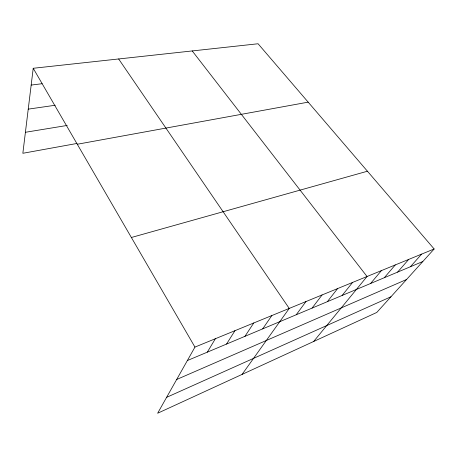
<?xml version="1.0" encoding="UTF-8"?>
<svg xmlns="http://www.w3.org/2000/svg" width="457" height="457" viewBox="0 0 457 457"><rect width="100%" height="100%" fill="white"/><g stroke="black" fill="none" stroke-linecap="round" stroke-linejoin="round"><path stroke-width="0.69" d="M434.15 248.979L194.95 347.097L157.642 413.242L376.779 312.451L434.15 248.979L258.074 43.758L33.218 68.282L22.85 153.284L76.919 143.464M207.329 352.147L215.367 338.723M226.506 344.081L234.961 330.685M244.946 336.329L253.772 322.968M262.684 328.869L271.852 315.553M242.09 374.397L289.235 308.424L118.649 58.964M296.21 314.764L305.962 301.563M312.068 308.092L322.076 294.954M327.372 301.66L337.609 288.578M342.139 295.445L352.587 282.437M313.651 341.488L367.04 276.508L192.231 50.938M370.61 283.471L381.412 270.613M384.326 277.702L395.282 264.923M397.59 272.126L408.684 259.427M410.415 266.734L421.628 254.115M166.611 397.344L390.964 296.764M176.676 379.493L406.581 279.484M187.364 360.55L422.822 261.513M131.37 237.491L367.434 171.221M77.284 144.246L308.172 102.151M25.415 132.279L67.236 125.429M28.237 109.137L55.223 105.253M31.173 85.071L42.118 83.717M33.218 68.282L194.95 347.097"/></g></svg>
